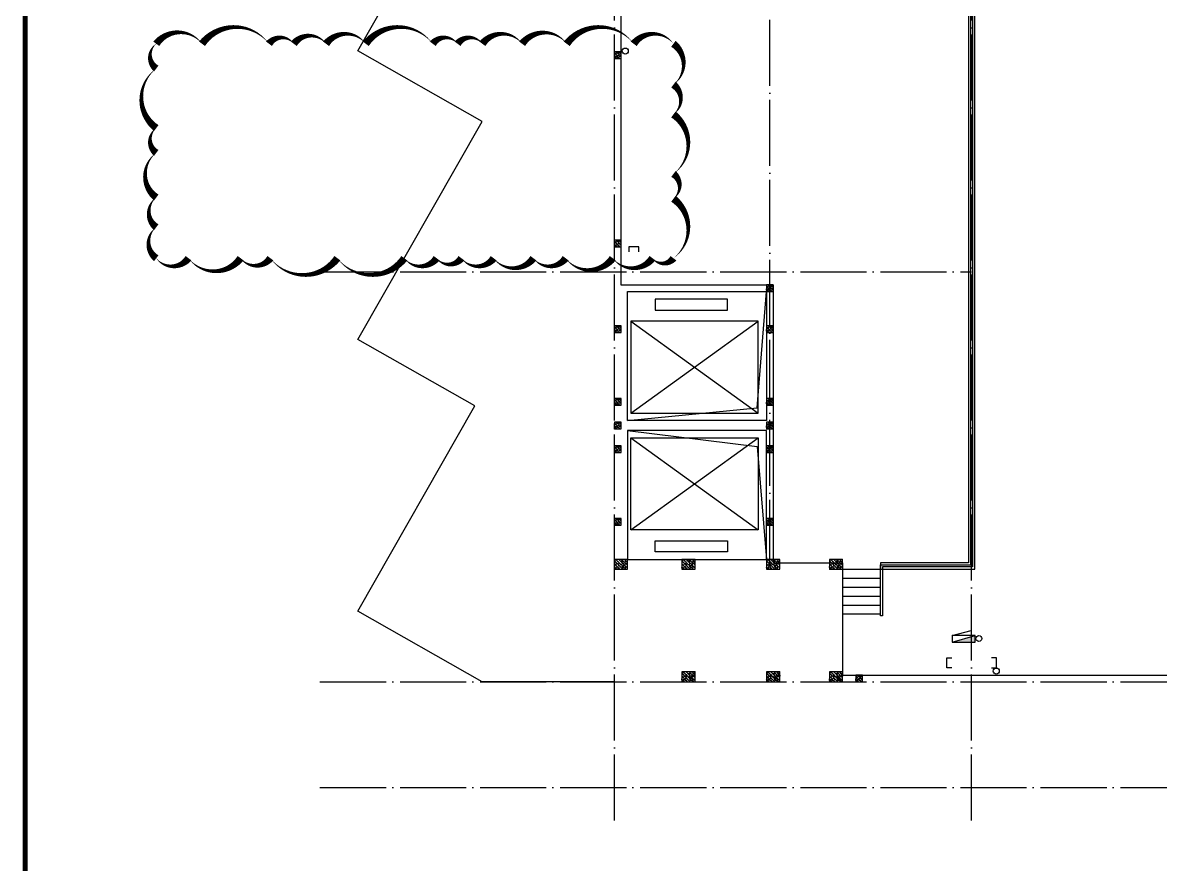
# Model space of a CAD drawing. Extents: x 6843040 to 15500510, y -6507076 to -4940511.
# Drawn here: x 7631314 to 7665698, y -5556023 to -5530571 of the extents above; entities that cross this region are included whole.
import ezdxf

# ---------------------------------------------------------------- set-up
doc = ezdxf.new("R2010")
doc.units = 0
doc.header["$LTSCALE"] = 1000
doc.header["$MEASUREMENT"] = 0
doc.linetypes.add('DOTE', pattern=[2.42, 2, -0.2, 0.02, -0.2])
doc.layers.add('-有效面积', color=6, linetype='Continuous', plot=False)
doc.layers.add('DIM_MODI', color=6, linetype='Continuous', plot=False)
for name, color, linetype in [('COLUMN', 10, 'Continuous'), ('DOTE', 8, 'DOTE'), ('E_LINE_6', 11, 'Continuous'), ('EQUIP_消火栓', 7, 'Continuous'), ('EVTR', 2, 'Continuous'), ('plan-1', 40, 'Continuous'), ('PUB_HATCH', 8, 'Continuous'), ('PUB_TITLE', 4, 'Continuous'), ('RAIL', 163, 'Continuous'), ('S_SURFACE', 6, 'Continuous'), ('STAIR', 2, 'Continuous'), ('VPIPE-消防', 1, 'Continuous'), ('VPIPE-雨水', 4, 'Continuous')]:
    doc.layers.add(name, color=color, linetype=linetype)

# ---------------------------------------------------------------- blocks, each defined once
blk = doc.blocks.new('1GZ')
at = {"layer": 'PUB_HATCH'}
h = blk.add_hatch(dxfattribs=at)
h.set_pattern_fill('钢筋混凝土', color=256, scale=25, angle=90, style=0)
h.set_pattern_definition([(134.999998, (-35521.81, -464916.92), (-44.194175, -44.194172), []), (140, (-35521.81, -464916.92), (15.68804, 179.315045), [18.75, -206.25]), (85, (-35521.81, -464916.92), (-188.048035, -34.68783), [15, -165]), (190.4514, (-35520.5, -464901.98), (-172.35988, 144.62735), [15.93505, -175.28553]), (136.1842, (-35571.8, -464916.92), (41.37976, 266.81026), [28.125, -309.375]), (186.6356, (-35568.36, -464894.69), (-243.52946, 233.66568), [23.90257, -262.92825]), (81.1842, (-35571.8, -464916.92), (-243.52964, 233.6655), [22.5, -247.5]), (111, (-35559.31, -464891.92), (100.65473, 149.22676), [18.75, -206.25]), (56, (-35559.31, -464891.92), (-181.28751, 60.82884), [15, -165]), (161.4514, (-35550.92, -464879.48), (-80.63262, 210.05566), [15.93505, -175.28553]), (127.499998, (-35521.81, -464916.92), (-83.223463, 3.039967), [0, -163, 0, -167.5, 0, -165.625]), (97.499998, (-35521.81, -464916.92), (-98.602926, 65.767388), [0, -95.5, 0, -159.25, 0, -63.125]), (57.499998, (-35521.81, -464972.67), (5.638722, 133.455609), [0, -62.5, 0, -195, 0, -258.75]), (47.499998, (-35521.81, -464997.67), (-25.02624, 145.796543), [0, -81.25, 0, -129.5, 0, -183.75])])
edge = h.paths.add_edge_path()
edge.add_line((270895, -197435), (270695, -197435))
edge.add_line((270895, -197435), (270895, -197235))
edge.add_line((270895, -197235), (270695, -197235))
edge.add_line((270695, -197235), (270695, -197435))
h = blk.add_hatch(dxfattribs=at)
h.set_pattern_fill('钢筋混凝土', color=256, scale=25, angle=90, style=0)
h.set_pattern_definition([(134.999998, (-35521.81, -470616.92), (-44.194175, -44.194172), []), (140, (-35521.81, -470616.92), (15.68804, 179.315045), [18.75, -206.25]), (85, (-35521.81, -470616.92), (-188.048035, -34.68783), [15, -165]), (190.4514, (-35520.5, -470601.98), (-172.35988, 144.62735), [15.93505, -175.28553]), (136.1842, (-35571.81, -470616.92), (41.37976, 266.81026), [28.125, -309.375]), (186.6356, (-35568.36, -470594.69), (-243.52946, 233.66568), [23.90257, -262.92825]), (81.1842, (-35571.8, -470616.92), (-243.52964, 233.6655), [22.5, -247.5]), (111, (-35559.31, -470591.92), (100.65473, 149.22676), [18.75, -206.25]), (56, (-35559.31, -470591.92), (-181.28751, 60.82884), [15, -165]), (161.4514, (-35550.92, -470579.48), (-80.63262, 210.05566), [15.93505, -175.28553]), (127.499998, (-35521.81, -470616.92), (-83.223463, 3.039967), [0, -163, 0, -167.5, 0, -165.625]), (97.499998, (-35521.81, -470616.92), (-98.602926, 65.767388), [0, -95.5, 0, -159.25, 0, -63.125]), (57.499998, (-35521.81, -470672.67), (5.638722, 133.455609), [0, -62.5, 0, -195, 0, -258.75]), (47.499998, (-35521.81, -470697.67), (-25.02624, 145.796543), [0, -81.25, 0, -129.5, 0, -183.75])])
edge = h.paths.add_edge_path()
edge.add_line((270895, -203135), (270695, -203135))
edge.add_line((270895, -203135), (270895, -202935))
edge.add_line((270895, -202935), (270695, -202935))
edge.add_line((270695, -202935), (270695, -203135))
h = blk.add_hatch(dxfattribs=at)
h.set_pattern_fill('钢筋混凝土', color=256, scale=25, angle=90, style=0)
h.set_pattern_definition([(134.999998, (-30921.81, -471966.92), (-44.194175, -44.194172), []), (140, (-30921.81, -471966.92), (15.68804, 179.315045), [18.75, -206.25]), (85, (-30921.81, -471966.92), (-188.048035, -34.68783), [15, -165]), (190.4514, (-30920.5, -471951.98), (-172.35988, 144.62735), [15.93505, -175.28553]), (136.1842, (-30971.8, -471966.92), (41.37976, 266.81026), [28.125, -309.375]), (186.6356, (-30968.36, -471944.69), (-243.52946, 233.66568), [23.90257, -262.92825]), (81.1842, (-30971.8, -471966.92), (-243.52964, 233.6655), [22.5, -247.5]), (111, (-30959.31, -471941.92), (100.65473, 149.22676), [18.75, -206.25]), (56, (-30959.31, -471941.92), (-181.28751, 60.82884), [15, -165]), (161.4514, (-30950.92, -471929.48), (-80.63262, 210.05566), [15.93505, -175.28553]), (127.499998, (-30921.81, -471966.92), (-83.223463, 3.039967), [0, -163, 0, -167.5, 0, -165.625]), (97.499998, (-30921.81, -471966.92), (-98.602926, 65.767388), [0, -95.5, 0, -159.25, 0, -63.125]), (57.499998, (-30921.81, -472022.67), (5.638722, 133.455609), [0, -62.5, 0, -195, 0, -258.75]), (47.499998, (-30921.81, -472047.67), (-25.02624, 145.796543), [0, -81.25, 0, -129.5, 0, -183.75])])
edge = h.paths.add_edge_path()
edge.add_line((275495, -204485), (275295, -204485))
edge.add_line((275495, -204485), (275495, -204285))
edge.add_line((275495, -204285), (275295, -204285))
edge.add_line((275295, -204285), (275295, -204485))
h = blk.add_hatch(dxfattribs=at)
h.set_pattern_fill('钢筋混凝土', color=256, scale=25, angle=90, style=0)
h.set_pattern_definition([(134.999998, (-35521.81, -473201.92), (-44.194175, -44.194172), []), (140, (-35521.81, -473201.92), (15.68804, 179.315045), [18.75, -206.25]), (85, (-35521.81, -473201.92), (-188.048035, -34.68783), [15, -165]), (190.4514, (-35520.5, -473186.98), (-172.35988, 144.62735), [15.93505, -175.28553]), (136.1842, (-35571.81, -473201.92), (41.37976, 266.81026), [28.125, -309.375]), (186.6356, (-35568.36, -473179.69), (-243.52946, 233.66568), [23.90257, -262.92825]), (81.1842, (-35571.8, -473201.92), (-243.52964, 233.6655), [22.5, -247.5]), (111, (-35559.31, -473176.92), (100.65473, 149.22676), [18.75, -206.25]), (56, (-35559.31, -473176.92), (-181.28751, 60.82884), [15, -165]), (161.4514, (-35550.92, -473164.48), (-80.63262, 210.05566), [15.93505, -175.28553]), (127.499998, (-35521.81, -473201.92), (-83.223463, 3.039967), [0, -163, 0, -167.5, 0, -165.625]), (97.499998, (-35521.81, -473201.92), (-98.602926, 65.767388), [0, -95.5, 0, -159.25, 0, -63.125]), (57.499998, (-35521.81, -473257.67), (5.638722, 133.455609), [0, -62.5, 0, -195, 0, -258.75]), (47.499998, (-35521.81, -473282.67), (-25.02624, 145.796543), [0, -81.25, 0, -129.5, 0, -183.75])])
edge = h.paths.add_edge_path()
edge.add_line((270895, -205720), (270695, -205720))
edge.add_line((270895, -205720), (270895, -205520))
edge.add_line((270895, -205520), (270695, -205520))
edge.add_line((270695, -205520), (270695, -205720))
h = blk.add_hatch(dxfattribs=at)
h.set_pattern_fill('钢筋混凝土', color=256, scale=25, angle=90, style=0)
h.set_pattern_definition([(134.999998, (-30921.81, -473201.92), (-44.194175, -44.194172), []), (140, (-30921.81, -473201.92), (15.68804, 179.315045), [18.75, -206.25]), (85, (-30921.81, -473201.92), (-188.048035, -34.68783), [15, -165]), (190.4514, (-30920.5, -473186.98), (-172.35988, 144.62735), [15.93505, -175.28553]), (136.1842, (-30971.8, -473201.92), (41.37976, 266.81026), [28.125, -309.375]), (186.6356, (-30968.36, -473179.69), (-243.52946, 233.66568), [23.90257, -262.92825]), (81.1842, (-30971.8, -473201.92), (-243.52964, 233.6655), [22.5, -247.5]), (111, (-30959.31, -473176.92), (100.65473, 149.22676), [18.75, -206.25]), (56, (-30959.31, -473176.92), (-181.28751, 60.82884), [15, -165]), (161.4514, (-30950.92, -473164.48), (-80.63262, 210.05566), [15.93505, -175.28553]), (127.499998, (-30921.81, -473201.92), (-83.223463, 3.039967), [0, -163, 0, -167.5, 0, -165.625]), (97.499998, (-30921.81, -473201.92), (-98.602926, 65.767388), [0, -95.5, 0, -159.25, 0, -63.125]), (57.499998, (-30921.81, -473257.67), (5.638722, 133.455609), [0, -62.5, 0, -195, 0, -258.75]), (47.499998, (-30921.81, -473282.67), (-25.02624, 145.796543), [0, -81.25, 0, -129.5, 0, -183.75])])
edge = h.paths.add_edge_path()
edge.add_line((275495, -205720), (275295, -205720))
edge.add_line((275495, -205720), (275495, -205520))
edge.add_line((275495, -205520), (275295, -205520))
edge.add_line((275295, -205520), (275295, -205720))
h = blk.add_hatch(dxfattribs=at)
h.set_pattern_fill('钢筋混凝土', color=256, scale=25, angle=90, style=0)
h.set_pattern_definition([(134.999998, (-35521.81, -475401.92), (-44.194175, -44.194172), []), (140, (-35521.81, -475401.92), (15.68804, 179.315045), [18.75, -206.25]), (85, (-35521.81, -475401.92), (-188.048035, -34.68783), [15, -165]), (190.4514, (-35520.5, -475386.98), (-172.35988, 144.62735), [15.93505, -175.28553]), (136.1842, (-35571.8, -475401.92), (41.37976, 266.81026), [28.125, -309.375]), (186.6356, (-35568.36, -475379.69), (-243.52946, 233.66568), [23.90257, -262.92825]), (81.1842, (-35571.8, -475401.92), (-243.52964, 233.6655), [22.5, -247.5]), (111, (-35559.31, -475376.92), (100.65473, 149.22676), [18.75, -206.25]), (56, (-35559.31, -475376.92), (-181.28751, 60.82884), [15, -165]), (161.4514, (-35550.92, -475364.48), (-80.63262, 210.05566), [15.93505, -175.28553]), (127.499998, (-35521.81, -475401.92), (-83.223463, 3.039967), [0, -163, 0, -167.5, 0, -165.625]), (97.499998, (-35521.81, -475401.92), (-98.602926, 65.767388), [0, -95.5, 0, -159.25, 0, -63.125]), (57.499998, (-35521.81, -475457.67), (5.638722, 133.455609), [0, -62.5, 0, -195, 0, -258.75]), (47.499998, (-35521.81, -475482.67), (-25.02624, 145.796543), [0, -81.25, 0, -129.5, 0, -183.75])])
edge = h.paths.add_edge_path()
edge.add_line((270895, -207920), (270695, -207920))
edge.add_line((270895, -207920), (270895, -207720))
edge.add_line((270895, -207720), (270695, -207720))
edge.add_line((270695, -207720), (270695, -207920))
h = blk.add_hatch(dxfattribs=at)
h.set_pattern_fill('钢筋混凝土', color=256, scale=25, angle=90, style=0)
h.set_pattern_definition([(134.999998, (-30921.81, -475401.92), (-44.194175, -44.194172), []), (140, (-30921.81, -475401.92), (15.68804, 179.315045), [18.75, -206.25]), (85, (-30921.81, -475401.92), (-188.048035, -34.68783), [15, -165]), (190.4514, (-30920.5, -475386.98), (-172.35988, 144.62735), [15.93505, -175.28553]), (136.1842, (-30971.8, -475401.92), (41.37976, 266.81026), [28.125, -309.375]), (186.6356, (-30968.36, -475379.69), (-243.52946, 233.66568), [23.90257, -262.92825]), (81.1842, (-30971.8, -475401.92), (-243.52964, 233.6655), [22.5, -247.5]), (111, (-30959.31, -475376.92), (100.65473, 149.22676), [18.75, -206.25]), (56, (-30959.31, -475376.92), (-181.28751, 60.82884), [15, -165]), (161.4514, (-30950.92, -475364.48), (-80.63262, 210.05566), [15.93505, -175.28553]), (127.499998, (-30921.81, -475401.92), (-83.223463, 3.039967), [0, -163, 0, -167.5, 0, -165.625]), (97.499998, (-30921.81, -475401.92), (-98.602926, 65.767388), [0, -95.5, 0, -159.25, 0, -63.125]), (57.499998, (-30921.81, -475457.67), (5.638722, 133.455609), [0, -62.5, 0, -195, 0, -258.75]), (47.499998, (-30921.81, -475482.67), (-25.02624, 145.796543), [0, -81.25, 0, -129.5, 0, -183.75])])
edge = h.paths.add_edge_path()
edge.add_line((275495, -207920), (275295, -207920))
edge.add_line((275495, -207920), (275495, -207720))
edge.add_line((275495, -207720), (275295, -207720))
edge.add_line((275295, -207720), (275295, -207920))
h = blk.add_hatch(dxfattribs=at)
h.set_pattern_fill('钢筋混凝土', color=256, scale=25, angle=90, style=0)
h.set_pattern_definition([(134.999998, (-35521.81, -476116.92), (-44.194175, -44.194172), []), (140, (-35521.81, -476116.92), (15.68804, 179.315045), [18.75, -206.25]), (85, (-35521.81, -476116.92), (-188.048035, -34.68783), [15, -165]), (190.4514, (-35520.5, -476101.98), (-172.35988, 144.62735), [15.93505, -175.28553]), (136.1842, (-35571.8, -476116.92), (41.37976, 266.81026), [28.125, -309.375]), (186.6356, (-35568.36, -476094.69), (-243.52946, 233.66568), [23.90257, -262.92825]), (81.1842, (-35571.8, -476116.92), (-243.52964, 233.6655), [22.5, -247.5]), (111, (-35559.31, -476091.92), (100.65473, 149.22676), [18.75, -206.25]), (56, (-35559.31, -476091.92), (-181.28751, 60.82884), [15, -165]), (161.4514, (-35550.92, -476079.48), (-80.63262, 210.05566), [15.93505, -175.28553]), (127.499998, (-35521.81, -476116.92), (-83.223463, 3.039967), [0, -163, 0, -167.5, 0, -165.625]), (97.499998, (-35521.81, -476116.92), (-98.602926, 65.767388), [0, -95.5, 0, -159.25, 0, -63.125]), (57.499998, (-35521.81, -476172.67), (5.638722, 133.455609), [0, -62.5, 0, -195, 0, -258.75]), (47.499998, (-35521.81, -476197.67), (-25.02624, 145.796543), [0, -81.25, 0, -129.5, 0, -183.75])])
edge = h.paths.add_edge_path()
edge.add_line((270895, -208635), (270695, -208635))
edge.add_line((270895, -208635), (270895, -208435))
edge.add_line((270895, -208435), (270695, -208435))
edge.add_line((270695, -208435), (270695, -208635))
h = blk.add_hatch(dxfattribs=at)
h.set_pattern_fill('钢筋混凝土', color=256, scale=25, angle=90, style=0)
h.set_pattern_definition([(134.999998, (-30921.81, -476116.92), (-44.194175, -44.194172), []), (140, (-30921.81, -476116.92), (15.68804, 179.315045), [18.75, -206.25]), (85, (-30921.81, -476116.92), (-188.048035, -34.68783), [15, -165]), (190.4514, (-30920.5, -476101.98), (-172.35988, 144.62735), [15.93505, -175.28553]), (136.1842, (-30971.8, -476116.92), (41.37976, 266.81026), [28.125, -309.375]), (186.6356, (-30968.36, -476094.69), (-243.52946, 233.66568), [23.90257, -262.92825]), (81.1842, (-30971.8, -476116.92), (-243.52964, 233.6655), [22.5, -247.5]), (111, (-30959.31, -476091.92), (100.65473, 149.22676), [18.75, -206.25]), (56, (-30959.31, -476091.92), (-181.28751, 60.82884), [15, -165]), (161.4514, (-30950.92, -476079.48), (-80.63262, 210.05566), [15.93505, -175.28553]), (127.499998, (-30921.81, -476116.92), (-83.223463, 3.039967), [0, -163, 0, -167.5, 0, -165.625]), (97.499998, (-30921.81, -476116.92), (-98.602926, 65.767388), [0, -95.5, 0, -159.25, 0, -63.125]), (57.499998, (-30921.81, -476172.67), (5.638722, 133.455609), [0, -62.5, 0, -195, 0, -258.75]), (47.499998, (-30921.81, -476197.67), (-25.02624, 145.796543), [0, -81.25, 0, -129.5, 0, -183.75])])
edge = h.paths.add_edge_path()
edge.add_line((275495, -208635), (275295, -208635))
edge.add_line((275495, -208635), (275495, -208435))
edge.add_line((275495, -208435), (275295, -208435))
edge.add_line((275295, -208435), (275295, -208635))
h = blk.add_hatch(dxfattribs=at)
h.set_pattern_fill('钢筋混凝土', color=256, scale=25, angle=90, style=0)
h.set_pattern_definition([(134.999998, (-35521.81, -476831.92), (-44.194175, -44.194172), []), (140, (-35521.81, -476831.92), (15.68804, 179.315045), [18.75, -206.25]), (85, (-35521.81, -476831.92), (-188.048035, -34.68783), [15, -165]), (190.4514, (-35520.5, -476816.98), (-172.35988, 144.62735), [15.93505, -175.28553]), (136.1842, (-35571.8, -476831.92), (41.37976, 266.81026), [28.125, -309.375]), (186.6356, (-35568.36, -476809.69), (-243.52946, 233.66568), [23.90257, -262.92825]), (81.1842, (-35571.8, -476831.92), (-243.52964, 233.6655), [22.5, -247.5]), (111, (-35559.31, -476806.92), (100.65473, 149.22676), [18.75, -206.25]), (56, (-35559.31, -476806.92), (-181.28751, 60.82884), [15, -165]), (161.4514, (-35550.92, -476794.48), (-80.63262, 210.05566), [15.93505, -175.28553]), (127.499998, (-35521.81, -476831.92), (-83.223463, 3.039967), [0, -163, 0, -167.5, 0, -165.625]), (97.499998, (-35521.81, -476831.92), (-98.602926, 65.767388), [0, -95.5, 0, -159.25, 0, -63.125]), (57.499998, (-35521.81, -476887.67), (5.638722, 133.455609), [0, -62.5, 0, -195, 0, -258.75]), (47.499998, (-35521.81, -476912.67), (-25.02624, 145.796543), [0, -81.25, 0, -129.5, 0, -183.75])])
edge = h.paths.add_edge_path()
edge.add_line((270895, -209350), (270695, -209350))
edge.add_line((270895, -209350), (270895, -209150))
edge.add_line((270895, -209150), (270695, -209150))
edge.add_line((270695, -209150), (270695, -209350))
h = blk.add_hatch(dxfattribs=at)
h.set_pattern_fill('钢筋混凝土', color=256, scale=25, angle=90, style=0)
h.set_pattern_definition([(134.999998, (-30921.81, -476831.92), (-44.194175, -44.194172), []), (140, (-30921.81, -476831.92), (15.68804, 179.315045), [18.75, -206.25]), (85, (-30921.81, -476831.92), (-188.048035, -34.68783), [15, -165]), (190.4514, (-30920.5, -476816.98), (-172.35988, 144.62735), [15.93505, -175.28553]), (136.1842, (-30971.8, -476831.92), (41.37976, 266.81026), [28.125, -309.375]), (186.6356, (-30968.36, -476809.69), (-243.52946, 233.66568), [23.90257, -262.92825]), (81.1842, (-30971.8, -476831.92), (-243.52964, 233.6655), [22.5, -247.5]), (111, (-30959.31, -476806.92), (100.65473, 149.22676), [18.75, -206.25]), (56, (-30959.31, -476806.92), (-181.28751, 60.82884), [15, -165]), (161.4514, (-30950.92, -476794.48), (-80.63262, 210.05566), [15.93505, -175.28553]), (127.499998, (-30921.81, -476831.92), (-83.223463, 3.039967), [0, -163, 0, -167.5, 0, -165.625]), (97.499998, (-30921.81, -476831.92), (-98.602926, 65.767388), [0, -95.5, 0, -159.25, 0, -63.125]), (57.499998, (-30921.81, -476887.67), (5.638722, 133.455609), [0, -62.5, 0, -195, 0, -258.75]), (47.499998, (-30921.81, -476912.67), (-25.02624, 145.796543), [0, -81.25, 0, -129.5, 0, -183.75])])
edge = h.paths.add_edge_path()
edge.add_line((275495, -209350), (275295, -209350))
edge.add_line((275495, -209350), (275495, -209150))
edge.add_line((275495, -209150), (275295, -209150))
edge.add_line((275295, -209150), (275295, -209350))
h = blk.add_hatch(dxfattribs=at)
h.set_pattern_fill('钢筋混凝土', color=256, scale=25, angle=90, style=0)
h.set_pattern_definition([(134.999998, (-35521.81, -479031.92), (-44.194175, -44.194172), []), (140, (-35521.81, -479031.92), (15.68804, 179.315045), [18.75, -206.25]), (85, (-35521.81, -479031.92), (-188.048035, -34.68783), [15, -165]), (190.4514, (-35520.5, -479016.98), (-172.35988, 144.62735), [15.93505, -175.28553]), (136.1842, (-35571.8, -479031.92), (41.37976, 266.81026), [28.125, -309.375]), (186.6356, (-35568.36, -479009.69), (-243.52946, 233.66568), [23.90257, -262.92825]), (81.1842, (-35571.8, -479031.92), (-243.52964, 233.6655), [22.5, -247.5]), (111, (-35559.31, -479006.92), (100.65473, 149.22676), [18.75, -206.25]), (56, (-35559.31, -479006.92), (-181.28751, 60.82884), [15, -165]), (161.4514, (-35550.92, -478994.48), (-80.63262, 210.05566), [15.93505, -175.28553]), (127.499998, (-35521.81, -479031.92), (-83.223463, 3.039967), [0, -163, 0, -167.5, 0, -165.625]), (97.499998, (-35521.81, -479031.92), (-98.602926, 65.767388), [0, -95.5, 0, -159.25, 0, -63.125]), (57.499998, (-35521.81, -479087.67), (5.638722, 133.455609), [0, -62.5, 0, -195, 0, -258.75]), (47.499998, (-35521.81, -479112.67), (-25.02624, 145.796543), [0, -81.25, 0, -129.5, 0, -183.75])])
edge = h.paths.add_edge_path()
edge.add_line((270895, -211550), (270695, -211550))
edge.add_line((270895, -211550), (270895, -211350))
edge.add_line((270895, -211350), (270695, -211350))
edge.add_line((270695, -211350), (270695, -211550))
h = blk.add_hatch(dxfattribs=at)
h.set_pattern_fill('钢筋混凝土', color=256, scale=25, angle=90, style=0)
h.set_pattern_definition([(134.999998, (-30921.81, -479031.92), (-44.194175, -44.194172), []), (140, (-30921.81, -479031.92), (15.68804, 179.315045), [18.75, -206.25]), (85, (-30921.81, -479031.92), (-188.048035, -34.68783), [15, -165]), (190.4514, (-30920.5, -479016.98), (-172.35988, 144.62735), [15.93505, -175.28553]), (136.1842, (-30971.8, -479031.92), (41.37976, 266.81026), [28.125, -309.375]), (186.6356, (-30968.36, -479009.69), (-243.52946, 233.66568), [23.90257, -262.92825]), (81.1842, (-30971.8, -479031.92), (-243.52964, 233.6655), [22.5, -247.5]), (111, (-30959.31, -479006.92), (100.65473, 149.22676), [18.75, -206.25]), (56, (-30959.31, -479006.92), (-181.28751, 60.82884), [15, -165]), (161.4514, (-30950.92, -478994.48), (-80.63262, 210.05566), [15.93505, -175.28553]), (127.499998, (-30921.81, -479031.92), (-83.223463, 3.039967), [0, -163, 0, -167.5, 0, -165.625]), (97.499998, (-30921.81, -479031.92), (-98.602926, 65.767388), [0, -95.5, 0, -159.25, 0, -63.125]), (57.499998, (-30921.81, -479087.67), (5.638722, 133.455609), [0, -62.5, 0, -195, 0, -258.75]), (47.499998, (-30921.81, -479112.67), (-25.02624, 145.796543), [0, -81.25, 0, -129.5, 0, -183.75])])
edge = h.paths.add_edge_path()
edge.add_line((275495, -211550), (275295, -211550))
edge.add_line((275495, -211550), (275495, -211350))
edge.add_line((275495, -211350), (275295, -211350))
edge.add_line((275295, -211350), (275295, -211550))
h = blk.add_hatch(dxfattribs=at)
h.set_pattern_fill('钢筋混凝土', color=256, scale=25, angle=90, style=0)
h.set_pattern_definition([(134.999998, (-35521.81, -480366.92), (-44.194175, -44.194172), []), (140, (-35521.81, -480366.92), (15.68804, 179.315045), [18.75, -206.25]), (85, (-35521.81, -480366.92), (-188.048035, -34.68783), [15, -165]), (190.4514, (-35520.5, -480351.98), (-172.35988, 144.62735), [15.93505, -175.28553]), (136.1842, (-35571.8, -480366.92), (41.37976, 266.81026), [28.125, -309.375]), (186.6356, (-35568.36, -480344.69), (-243.52946, 233.66568), [23.90257, -262.92825]), (81.1842, (-35571.8, -480366.92), (-243.52964, 233.6655), [22.5, -247.5]), (111, (-35559.31, -480341.92), (100.65473, 149.22676), [18.75, -206.25]), (56, (-35559.31, -480341.92), (-181.28751, 60.82884), [15, -165]), (161.4514, (-35550.92, -480329.48), (-80.63262, 210.05566), [15.93505, -175.28553]), (127.499998, (-35521.81, -480366.92), (-83.223463, 3.039967), [0, -163, 0, -167.5, 0, -165.625]), (97.499998, (-35521.81, -480366.92), (-98.602926, 65.767388), [0, -95.5, 0, -159.25, 0, -63.125]), (57.499998, (-35521.81, -480422.67), (5.638722, 133.455609), [0, -62.5, 0, -195, 0, -258.75]), (47.499998, (-35521.81, -480447.67), (-25.02624, 145.796543), [0, -81.25, 0, -129.5, 0, -183.75])])
edge = h.paths.add_edge_path()
edge.add_line((271095, -212885), (270695, -212885))
edge.add_line((271095, -212885), (271095, -212585))
edge.add_line((271095, -212585), (270695, -212585))
edge.add_line((270695, -212585), (270695, -212885))
h = blk.add_hatch(dxfattribs=at)
h.set_pattern_fill('钢筋混凝土', color=256, scale=25, angle=90, style=0)
h.set_pattern_definition([(134.999998, (-33481.81, -480366.92), (-44.194175, -44.194172), []), (140, (-33481.81, -480366.92), (15.68804, 179.315045), [18.75, -206.25]), (85, (-33481.81, -480366.92), (-188.048035, -34.68783), [15, -165]), (190.4514, (-33480.5, -480351.98), (-172.35988, 144.62735), [15.93505, -175.28553]), (136.1842, (-33531.8, -480366.92), (41.37976, 266.81026), [28.125, -309.375]), (186.6356, (-33528.36, -480344.69), (-243.52946, 233.66568), [23.90257, -262.92825]), (81.1842, (-33531.8, -480366.92), (-243.52964, 233.6655), [22.5, -247.5]), (111, (-33519.31, -480341.92), (100.65473, 149.22676), [18.75, -206.25]), (56, (-33519.31, -480341.92), (-181.28751, 60.82884), [15, -165]), (161.4514, (-33510.92, -480329.48), (-80.63262, 210.05566), [15.93505, -175.28553]), (127.499998, (-33481.81, -480366.92), (-83.223463, 3.039967), [0, -163, 0, -167.5, 0, -165.625]), (97.499998, (-33481.81, -480366.92), (-98.602926, 65.767388), [0, -95.5, 0, -159.25, 0, -63.125]), (57.499998, (-33481.81, -480422.67), (5.638722, 133.455609), [0, -62.5, 0, -195, 0, -258.75]), (47.499998, (-33481.81, -480447.67), (-25.02624, 145.796543), [0, -81.25, 0, -129.5, 0, -183.75])])
edge = h.paths.add_edge_path()
edge.add_line((273135, -212885), (272735, -212885))
edge.add_line((273135, -212885), (273135, -212585))
edge.add_line((273135, -212585), (272735, -212585))
edge.add_line((272735, -212585), (272735, -212885))
h = blk.add_hatch(dxfattribs=at)
h.set_pattern_fill('钢筋混凝土', color=256, scale=25, angle=90, style=0)
h.set_pattern_definition([(134.999998, (-30921.81, -480366.92), (-44.194175, -44.194172), []), (140, (-30921.81, -480366.92), (15.68804, 179.315045), [18.75, -206.25]), (85, (-30921.81, -480366.92), (-188.048035, -34.68783), [15, -165]), (190.4514, (-30920.5, -480351.98), (-172.35988, 144.62735), [15.93505, -175.28553]), (136.1842, (-30971.8, -480366.92), (41.37976, 266.81026), [28.125, -309.375]), (186.6356, (-30968.36, -480344.69), (-243.52946, 233.66568), [23.90257, -262.92825]), (81.1842, (-30971.8, -480366.92), (-243.52964, 233.6655), [22.5, -247.5]), (111, (-30959.31, -480341.92), (100.65473, 149.22676), [18.75, -206.25]), (56, (-30959.31, -480341.92), (-181.28751, 60.82884), [15, -165]), (161.4514, (-30950.92, -480329.48), (-80.63262, 210.05566), [15.93505, -175.28553]), (127.499998, (-30921.81, -480366.92), (-83.223463, 3.039967), [0, -163, 0, -167.5, 0, -165.625]), (97.499998, (-30921.81, -480366.92), (-98.602926, 65.767388), [0, -95.5, 0, -159.25, 0, -63.125]), (57.499998, (-30921.81, -480422.67), (5.638722, 133.455609), [0, -62.5, 0, -195, 0, -258.75]), (47.499998, (-30921.81, -480447.67), (-25.02624, 145.796543), [0, -81.25, 0, -129.5, 0, -183.75])])
edge = h.paths.add_edge_path()
edge.add_line((275695, -212885), (275295, -212885))
edge.add_line((275695, -212885), (275695, -212585))
edge.add_line((275695, -212585), (275295, -212585))
edge.add_line((275295, -212585), (275295, -212885))
h = blk.add_hatch(dxfattribs=at)
h.set_pattern_fill('钢筋混凝土', color=256, scale=25, angle=90, style=0)
h.set_pattern_definition([(134.999998, (-29021.81, -480366.92), (-44.194175, -44.194172), []), (140, (-29021.81, -480366.92), (15.68804, 179.315045), [18.75, -206.25]), (85, (-29021.81, -480366.92), (-188.048035, -34.68783), [15, -165]), (190.4514, (-29020.5, -480351.98), (-172.35988, 144.62735), [15.93505, -175.28553]), (136.1842, (-29071.8, -480366.92), (41.37976, 266.81026), [28.125, -309.375]), (186.6356, (-29068.36, -480344.69), (-243.52946, 233.66568), [23.90257, -262.92825]), (81.1842, (-29071.8, -480366.92), (-243.52964, 233.6655), [22.5, -247.5]), (111, (-29059.31, -480341.92), (100.65473, 149.22676), [18.75, -206.25]), (56, (-29059.31, -480341.92), (-181.28751, 60.82884), [15, -165]), (161.4514, (-29050.92, -480329.48), (-80.63262, 210.05566), [15.93505, -175.28553]), (127.499998, (-29021.81, -480366.92), (-83.223463, 3.039967), [0, -163, 0, -167.5, 0, -165.625]), (97.499998, (-29021.81, -480366.92), (-98.602926, 65.767388), [0, -95.5, 0, -159.25, 0, -63.125]), (57.499998, (-29021.81, -480422.67), (5.638722, 133.455609), [0, -62.5, 0, -195, 0, -258.75]), (47.499998, (-29021.81, -480447.67), (-25.02624, 145.796543), [0, -81.25, 0, -129.5, 0, -183.75])])
edge = h.paths.add_edge_path()
edge.add_line((277595, -212885), (277195, -212885))
edge.add_line((277595, -212885), (277595, -212585))
edge.add_line((277595, -212585), (277195, -212585))
edge.add_line((277195, -212585), (277195, -212885))
h = blk.add_hatch(dxfattribs=at)
h.set_pattern_fill('钢筋混凝土', color=256, scale=25, angle=90, style=0)
h.set_pattern_definition([(134.999998, (-33481.81, -483766.92), (-44.194175, -44.194172), []), (140, (-33481.81, -483766.92), (15.68804, 179.315045), [18.75, -206.25]), (85, (-33481.81, -483766.92), (-188.048035, -34.68783), [15, -165]), (190.4514, (-33480.5, -483751.98), (-172.35988, 144.62735), [15.93505, -175.28553]), (136.1842, (-33531.8, -483766.92), (41.37976, 266.81026), [28.125, -309.375]), (186.6356, (-33528.36, -483744.69), (-243.52946, 233.66568), [23.90257, -262.92825]), (81.1842, (-33531.8, -483766.92), (-243.52964, 233.6655), [22.5, -247.5]), (111, (-33519.31, -483741.92), (100.65473, 149.22676), [18.75, -206.25]), (56, (-33519.31, -483741.92), (-181.28751, 60.82884), [15, -165]), (161.4514, (-33510.92, -483729.48), (-80.63262, 210.05566), [15.93505, -175.28553]), (127.499998, (-33481.81, -483766.92), (-83.223463, 3.039967), [0, -163, 0, -167.5, 0, -165.625]), (97.499998, (-33481.81, -483766.92), (-98.602926, 65.767388), [0, -95.5, 0, -159.25, 0, -63.125]), (57.499998, (-33481.81, -483822.67), (5.638722, 133.455609), [0, -62.5, 0, -195, 0, -258.75]), (47.499998, (-33481.81, -483847.67), (-25.02624, 145.796543), [0, -81.25, 0, -129.5, 0, -183.75])])
edge = h.paths.add_edge_path()
edge.add_line((273135, -216285), (272735, -216285))
edge.add_line((273135, -216285), (273135, -215985))
edge.add_line((273135, -215985), (272735, -215985))
edge.add_line((272735, -215985), (272735, -216285))
h = blk.add_hatch(dxfattribs=at)
h.set_pattern_fill('钢筋混凝土', color=256, scale=25, angle=90, style=0)
h.set_pattern_definition([(134.999998, (-30921.81, -483766.92), (-44.194175, -44.194172), []), (140, (-30921.81, -483766.92), (15.68804, 179.315045), [18.75, -206.25]), (85, (-30921.81, -483766.92), (-188.048035, -34.68783), [15, -165]), (190.4514, (-30920.5, -483751.98), (-172.35988, 144.62735), [15.93505, -175.28553]), (136.1842, (-30971.8, -483766.92), (41.37976, 266.81026), [28.125, -309.375]), (186.6356, (-30968.36, -483744.69), (-243.52946, 233.66568), [23.90257, -262.92825]), (81.1842, (-30971.8, -483766.92), (-243.52964, 233.6655), [22.5, -247.5]), (111, (-30959.31, -483741.92), (100.65473, 149.22676), [18.75, -206.25]), (56, (-30959.31, -483741.92), (-181.28751, 60.82884), [15, -165]), (161.4514, (-30950.92, -483729.48), (-80.63262, 210.05566), [15.93505, -175.28553]), (127.499998, (-30921.81, -483766.92), (-83.223463, 3.039967), [0, -163, 0, -167.5, 0, -165.625]), (97.499998, (-30921.81, -483766.92), (-98.602926, 65.767388), [0, -95.5, 0, -159.25, 0, -63.125]), (57.499998, (-30921.81, -483822.67), (5.638722, 133.455609), [0, -62.5, 0, -195, 0, -258.75]), (47.499998, (-30921.81, -483847.67), (-25.02624, 145.796543), [0, -81.25, 0, -129.5, 0, -183.75])])
edge = h.paths.add_edge_path()
edge.add_line((275695, -216285), (275295, -216285))
edge.add_line((275695, -216285), (275695, -215985))
edge.add_line((275695, -215985), (275295, -215985))
edge.add_line((275295, -215985), (275295, -216285))
h = blk.add_hatch(dxfattribs=at)
h.set_pattern_fill('钢筋混凝土', color=256, scale=25, angle=90, style=0)
h.set_pattern_definition([(134.999998, (-29021.81, -483766.92), (-44.194175, -44.194172), []), (140, (-29021.81, -483766.92), (15.68804, 179.315045), [18.75, -206.25]), (85, (-29021.81, -483766.92), (-188.048035, -34.68783), [15, -165]), (190.4514, (-29020.5, -483751.98), (-172.35988, 144.62735), [15.93505, -175.28553]), (136.1842, (-29071.8, -483766.92), (41.37976, 266.81026), [28.125, -309.375]), (186.6356, (-29068.36, -483744.69), (-243.52946, 233.66568), [23.90257, -262.92825]), (81.1842, (-29071.8, -483766.92), (-243.52964, 233.6655), [22.5, -247.5]), (111, (-29059.31, -483741.92), (100.65473, 149.22676), [18.75, -206.25]), (56, (-29059.31, -483741.92), (-181.28751, 60.82884), [15, -165]), (161.4514, (-29050.92, -483729.48), (-80.63262, 210.05566), [15.93505, -175.28553]), (127.499998, (-29021.81, -483766.92), (-83.223463, 3.039967), [0, -163, 0, -167.5, 0, -165.625]), (97.499998, (-29021.81, -483766.92), (-98.602926, 65.767388), [0, -95.5, 0, -159.25, 0, -63.125]), (57.499998, (-29021.81, -483822.67), (5.638722, 133.455609), [0, -62.5, 0, -195, 0, -258.75]), (47.499998, (-29021.81, -483847.67), (-25.02624, 145.796543), [0, -81.25, 0, -129.5, 0, -183.75])])
edge = h.paths.add_edge_path()
edge.add_line((277595, -216285), (277195, -216285))
edge.add_line((277595, -216285), (277595, -215985))
edge.add_line((277595, -215985), (277195, -215985))
edge.add_line((277195, -215985), (277195, -216285))
h = blk.add_hatch(dxfattribs=at)
h.set_pattern_fill('钢筋混凝土', color=256, scale=25, angle=90, style=0)
h.set_pattern_definition([(134.999998, (-28221.81, -483766.92), (-44.194175, -44.194172), []), (140, (-28221.81, -483766.92), (15.68804, 179.315045), [18.75, -206.25]), (85, (-28221.81, -483766.92), (-188.048035, -34.68783), [15, -165]), (190.4514, (-28220.5, -483751.98), (-172.35988, 144.62735), [15.93505, -175.28553]), (136.1842, (-28271.8, -483766.92), (41.37976, 266.81026), [28.125, -309.375]), (186.6356, (-28268.36, -483744.69), (-243.52946, 233.66568), [23.90257, -262.92825]), (81.1842, (-28271.8, -483766.92), (-243.52964, 233.6655), [22.5, -247.5]), (111, (-28259.31, -483741.92), (100.65473, 149.22676), [18.75, -206.25]), (56, (-28259.31, -483741.92), (-181.28751, 60.82884), [15, -165]), (161.4514, (-28250.92, -483729.48), (-80.63262, 210.05566), [15.93505, -175.28553]), (127.499998, (-28221.81, -483766.92), (-83.223463, 3.039967), [0, -163, 0, -167.5, 0, -165.625]), (97.499998, (-28221.81, -483766.92), (-98.602926, 65.767388), [0, -95.5, 0, -159.25, 0, -63.125]), (57.499998, (-28221.81, -483822.67), (5.638722, 133.455609), [0, -62.5, 0, -195, 0, -258.75]), (47.499998, (-28221.81, -483847.67), (-25.02624, 145.796543), [0, -81.25, 0, -129.5, 0, -183.75])])
edge = h.paths.add_edge_path()
edge.add_line((278195, -216285), (277995, -216285))
edge.add_line((278195, -216285), (278195, -216085))
edge.add_line((278195, -216085), (277995, -216085))
edge.add_line((277995, -216085), (277995, -216285))
at = {"layer": 'COLUMN'}
for points in [[(270695, -197435), (270895, -197435), (270895, -197235), (270695, -197235)], [(270695, -203135), (270895, -203135), (270895, -202935), (270695, -202935)], [(275295, -204485), (275495, -204485), (275495, -204285), (275295, -204285)], [(270695, -205720), (270895, -205720), (270895, -205520), (270695, -205520)], [(275295, -205720), (275495, -205720), (275495, -205520), (275295, -205520)], [(270695, -207920), (270895, -207920), (270895, -207720), (270695, -207720)], [(275295, -207920), (275495, -207920), (275495, -207720), (275295, -207720)], [(270695, -208635), (270895, -208635), (270895, -208435), (270695, -208435)], [(275295, -208635), (275495, -208635), (275495, -208435), (275295, -208435)], [(270695, -209350), (270895, -209350), (270895, -209150), (270695, -209150)], [(275295, -209350), (275495, -209350), (275495, -209150), (275295, -209150)], [(270695, -211550), (270895, -211550), (270895, -211350), (270695, -211350)], [(275295, -211550), (275495, -211550), (275495, -211350), (275295, -211350)], [(270695, -212885), (271095, -212885), (271095, -212585), (270695, -212585)], [(272735, -212885), (273135, -212885), (273135, -212585), (272735, -212585)], [(275295, -212885), (275695, -212885), (275695, -212585), (275295, -212585)], [(277195, -212885), (277595, -212885), (277595, -212585), (277195, -212585)], [(272735, -216285), (273135, -216285), (273135, -215985), (272735, -215985)], [(275295, -216285), (275695, -216285), (275695, -215985), (275295, -215985)], [(277195, -216285), (277595, -216285), (277595, -215985), (277195, -215985)], [(277995, -216285), (278195, -216285), (278195, -216085), (277995, -216085)]]:
    blk.add_lwpolyline(points, close=True, dxfattribs=at)
blk = doc.blocks.new('1F手摇拉杆')
at = {"layer": 'S_SURFACE'}
for points in [[(7649935, -5537502), (7649935, -5537352), (7649635, -5537352), (7649635, -5537502)], [(7659397, -5550080), (7659247, -5550080), (7659247, -5549780), (7659397, -5549780)], [(7660597, -5550080), (7660747, -5550080), (7660747, -5549780), (7660597, -5549780)]]:
    blk.add_lwpolyline(points, dxfattribs=at)
blk = doc.blocks.new('$TWTSYS$00000508')
for p, q in [((-0.5, 0.5), (0.324, 1.224)), ((-0.5, 0.5), (-0.5, -0.5)), ((-0.5, -0.5), (0.5, 0.5)), ((0.5, 0.5), (-0.5, 0.5)), ((0.5, -0.5), (0.5, 0.5)), ((-0.5, -0.5), (0.5, -0.5))]:
    blk.add_line(p, q)
blk.add_solid([(0.5, -0.5), (0.5, 0.5), (-0.5, -0.5)])
blk = doc.blocks.new('一层排水消防0922')
at = {"layer": 'VPIPE-消防'}
blk.add_circle((7660215, -5549196), 90, dxfattribs=at)
at = {"layer": 'VPIPE-雨水'}
for centre in [(7649527, -5531428), (7660742, -5550180)]:
    blk.add_circle(centre, 90, dxfattribs=at)
at = {"layer": 'EQUIP_消火栓', "xscale": -700, "yscale": -200, "zscale": 700, "rotation": 180}
blk.add_blockref('$TWTSYS$00000508', (7659754, -5549202), dxfattribs=at)

msp = doc.modelspace()

# ---------------------------------------------------------------- linework, layer by layer
at = {"layer": '-有效面积'}
msp.add_lwpolyline([(7656097.4, -5550302), (7681597.4, -5550302), (7681597.4, -5490702), (7668847.4, -5490702), (7668847.4, -5490102), (7660097.4, -5490102), (7660097.4, -5505902), (7653997.4, -5505902), (7653997.4, -5515202), (7649397.4, -5515202), (7649397.4, -5521802), (7653997.4, -5521802), (7653997.4, -5530302), (7649397.4, -5530302), (7649397.4, -5538502), (7653997.4, -5538502), (7653997.4, -5546902), (7656097.4, -5546902)], close=True, dxfattribs=at)
for points in [[(7649197.4, -5550502), (7645197.4, -5550502), (7641447.4, -5548371.1), (7644977.6, -5542158.7), (7641447.4, -5540152.6), (7645197.4, -5533553.5), (7641447.4, -5531422.5), (7645197.4, -5524823.3), (7641447.4, -5522692.4), (7645197.4, -5516093.2), (7641447.4, -5513962.3), (7645197.4, -5507363.1), (7641447.4, -5505232.1), (7645197.4, -5498632.9), (7641447.4, -5496502), (7644268.1, -5491538.2)], [(7659897.4, -5546902), (7657237.4, -5546902), (7657237.4, -5547102), (7660097.4, -5547102), (7660097.4, -5505902)], [(7659897.4, -5507242), (7659897.4, -5546902)]]:
    msp.add_lwpolyline(points)
at = {"layer": 'DIM_MODI', "color": 2}
msp.add_lwpolyline([(7635349.5, -5531207.5, 0, 225, 0.5), (7635349.5, -5531957.5, 0, 225, 0.5), (7635349.5, -5533757.5, 0, 225, 0.5), (7635349.5, -5534507.5, 0, 225, 0.5), (7635349.5, -5535857.5, 0, 225, 0.5), (7635349.5, -5536757.5, 0, 225, 0.5), (7635349.5, -5537693.8, 0, 225, 0.5), (7636324.5, -5537693.8, 0, 225, 0.5), (7637899.5, -5537693.8, 0, 225, 0.5), (7638799.5, -5537693.8, 0, 225, 0.5), (7640824.5, -5537693.8, 0, 225, 0.5), (7642849.5, -5537693.8, 0, 225, 0.5), (7643824.5, -5537693.8, 0, 225, 0.5), (7644574.5, -5537693.8, 0, 225, 0.5), (7645549.5, -5537693.8, 0, 225, 0.5), (7646749.5, -5537693.8, 0, 225, 0.5), (7647724.5, -5537693.8, 0, 225, 0.5), (7649149.5, -5537693.8, 0, 225, 0.5), (7650349.5, -5537693.8, 0, 225, 0.5), (7650983.1, -5537693.8, 0, 225, 0.5), (7650983.1, -5535893.8, 0, 225, 0.5), (7650983.1, -5535143.8, 0, 225, 0.5), (7650983.1, -5533343.8, 0, 225, 0.5), (7650983.1, -5532443.8, 0, 225, 0.5), (7650983.1, -5531207.5, 0, 225, 0.5), (7649783.1, -5531207.5, 0, 225, 0.5), (7647758.1, -5531207.5, 0, 225, 0.5), (7646408.1, -5531207.5, 0, 225, 0.5), (7645208.1, -5531207.5, 0, 225, 0.5), (7644458.1, -5531207.5, 0, 225, 0.5), (7643708.1, -5531207.5, 0, 225, 0.5), (7641683.1, -5531207.5, 0, 225, 0.5), (7640483.1, -5531207.5, 0, 225, 0.5), (7639508.1, -5531207.5, 0, 225, 0.5), (7638758.1, -5531207.5, 0, 225, 0.5), (7636733.1, -5531207.5, 0, 225, 0.5)], format="xyseb", close=True, dxfattribs=at)
at = {"layer": 'DOTE'}
for p, q in [((7649197.4, -5554702), (7649197.4, -5485702.5)), ((7659997.4, -5554702), (7659997.4, -5485702.5)), ((7653897.4, -5547002), (7653897.4, -5494002)), ((7640299.5, -5538102), (7659997.4, -5538102)), ((7640299.5, -5550502), (7781238.3, -5550502)), ((7640299.5, -5553702), (7781238.3, -5553702))]:
    msp.add_line(p, q, dxfattribs=at)
at = {"layer": 'E_LINE_6'}
for points in [[(7649597.4, -5542602), (7649597.4, -5538702), (7653797.4, -5538702), (7653797.4, -5542602), (7649597.4, -5542602), (7653509, -5542215.7), (7653797.4, -5538702)], [(7649597.4, -5542902), (7649597.4, -5546802), (7653797.4, -5546802), (7653797.4, -5542902), (7649597.4, -5542902), (7653509, -5543388.3), (7653797.4, -5546802)]]:
    msp.add_lwpolyline(points, dxfattribs=at)
at = {"layer": 'EVTR'}
for p, q in [((7649697.4, -5539597), (7653547.4, -5542377)), ((7649697.4, -5542377), (7653547.4, -5539597)), ((7649697.4, -5545907), (7653547.4, -5543127)), ((7649697.4, -5543127), (7653547.4, -5545907))]:
    msp.add_line(p, q, dxfattribs=at)
for points in [[(7650427.4, -5539262), (7652617.4, -5539262), (7652617.4, -5538927), (7650427.4, -5538927)], [(7649697.4, -5542377), (7653547.4, -5542377), (7653547.4, -5539597), (7649697.4, -5539597)], [(7649697.4, -5543127), (7653547.4, -5543127), (7653547.4, -5545907), (7649697.4, -5545907)], [(7650427.4, -5546242), (7652617.4, -5546242), (7652617.4, -5546577), (7650427.4, -5546577)]]:
    msp.add_lwpolyline(points, close=True, dxfattribs=at)
at = {"layer": 'PUB_TITLE', "const_width": 150}
msp.add_lwpolyline([(7631389.5, -5599501.4), (7804489.5, -5599501.4), (7804489.5, -5476351.4), (7631389.5, -5476351.4)], close=True, dxfattribs=at)
at = {"layer": 'RAIL'}
msp.add_lwpolyline([(7658647.4, -5507112), (7660027.4, -5507112), (7660027.4, -5547032), (7657297.4, -5547032), (7657297.4, -5548512), (7657237.4, -5548512), (7657237.4, -5548452), (7657237.4, -5546972), (7659967.4, -5546972), (7659967.4, -5507172), (7658647.4, -5507172), (7658647.4, -5507112)], dxfattribs=at)
at = {"layer": 'STAIR'}
for points in [[(7656097.4, -5547102), (7657237.4, -5547102)], [(7656097.4, -5547372), (7657237.4, -5547372)], [(7656097.4, -5547642), (7657237.4, -5547642)], [(7656097.4, -5547912), (7657237.4, -5547912)], [(7656097.4, -5548182), (7657237.4, -5548182)], [(7656097.4, -5548452), (7657237.4, -5548452)]]:
    msp.add_lwpolyline(points, dxfattribs=at)

# ---------------------------------------------------------------- block references
msp.add_blockref('1GZ', (7378502.9, -5334216.6))
at = {"layer": 'plan-1'}
for name in ['一层排水消防0922', '1F手摇拉杆']:
    msp.add_blockref(name, (0, 0), dxfattribs=at)

doc.saveas('drawing.dxf')
